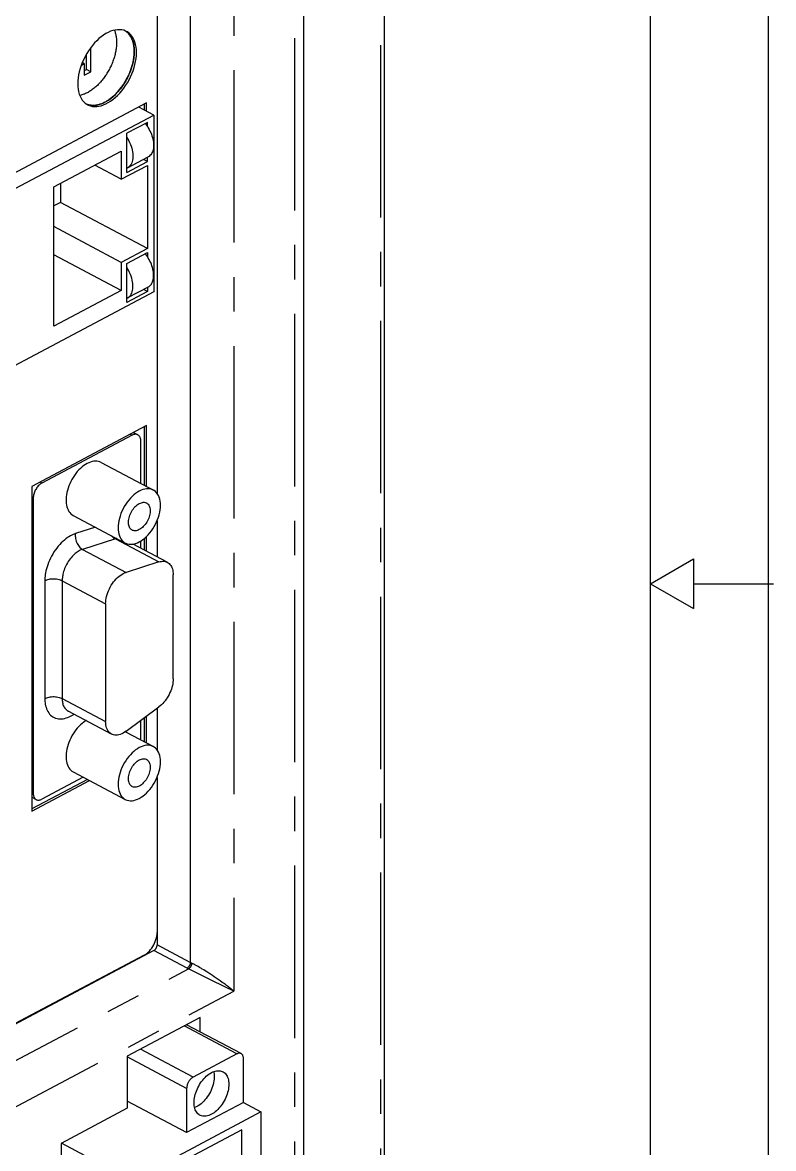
# Model space of a CAD drawing. Extents: x 0 to 34, y -0.3 to 21.7.
# Drawn here: x 30.965 to 34.02, y 8.441 to 13.021 of the extents above; entities that cross this region are included whole.
import ezdxf

# ---------------------------------------------------------------- set-up
doc = ezdxf.new("R2010")
doc.units = 0
doc.header["$LTSCALE"] = 1.87
doc.linetypes.add('CENTER', pattern=[0.6, 0.375, -0.075, 0.075, -0.075])
doc.linetypes.add('DOT', pattern=[0.2, 0.1, -0.1])
doc.layers.get('0').update_dxf_attribs({"linetype": 'CONTINUOUS'})
doc.layers.add('DEFAULT_1', color=7, linetype='CENTER')

msp = doc.modelspace()

# ---------------------------------------------------------------- linework, layer by layer
at = {"color": 6, "linetype": 'CONTINUOUS'}
for p, q in [((33.52, -0.2617), (33.52, 21.7383)), ((33.52, 10.7383), (33.695, 10.8394)), ((33.695, 10.8394), (33.695, 10.6373)), ((33.52, 10.7383), (33.695, 10.6373)), ((33.695, 10.7383), (34.02, 10.7383))]:
    msp.add_line(p, q, dxfattribs=at)
at = {"color": 7, "linetype": 'CONTINUOUS'}
for p, q in [((34, -0.26), (34, 21.74)), ((32.4373, 6.6373), (32.4373, 14.927)), ((32.1079, 14.1281), (32.1079, 5.8698)), ((31.6475, 13.6436), (31.6475, 9.198)), ((31.5123, 13.5784), (31.5123, 11.1061)), ((31.3844, 12.9867), (31.3768, 12.9896)), ((31.388, 12.985), (31.3844, 12.9867)), ((31.3869, 12.9848), (31.3893, 12.9829)), ((31.2424, 12.8209), (31.2424, 12.9192)), ((31.2247, 12.8303), (31.2247, 12.8924)), ((31.2041, 12.8484), (31.2158, 12.8546)), ((31.2158, 12.8546), (31.208, 12.8587)), ((31.2158, 12.8546), (31.2158, 12.8069)), ((31.2158, 12.8256), (31.2247, 12.8303)), ((31.2424, 12.8209), (31.2247, 12.8303)), ((31.2158, 12.8069), (31.2424, 12.8209)), ((31.4698, 12.6943), (30.4817, 12.1706)), ((31.2136, 12.6993), (31.2197, 12.6936)), ((31.2197, 12.6936), (31.2263, 12.6889)), ((31.2256, 12.6894), (31.2323, 12.6869)), ((31.2263, 12.6889), (31.23, 12.6868)), ((31.2323, 12.6869), (31.2405, 12.685)), ((31.461, 12.6653), (31.461, 12.6896)), ((31.4698, 12.6606), (31.4698, 12.6943)), ((30.5445, 12.1393), (31.4991, 12.6451)), ((31.4991, 12.6451), (31.4381, 12.6775)), ((31.4991, 12.6451), (31.4991, 11.9253)), ((31.4726, 12.6152), (31.3886, 12.5707)), ((31.4726, 12.5985), (31.4726, 12.6152)), ((31.3886, 12.4117), (31.3886, 12.5707)), ((31.0925, 12.3533), (31.3665, 12.4985)), ((31.3665, 12.4985), (31.3665, 12.3841)), ((31.3919, 12.4299), (31.4758, 12.4744)), ((31.4726, 12.4562), (31.457, 12.4644)), ((31.4726, 12.4562), (31.4726, 12.4729)), ((31.3665, 12.3841), (31.2585, 12.4413)), ((31.3665, 12.3841), (31.4726, 12.4403)), ((31.3886, 12.4117), (31.4726, 12.4562)), ((31.3919, 12.4299), (31.3886, 12.4284)), ((31.4726, 12.4403), (31.4726, 12.1021)), ((31.1191, 12.3674), (31.1191, 12.2895)), ((31.0925, 11.7862), (31.0925, 12.3533)), ((31.1191, 12.2895), (31.0925, 12.2754)), ((31.4726, 12.1021), (31.1191, 12.2895)), ((31.3665, 12.0459), (31.0925, 12.1911)), ((31.4726, 12.1021), (31.3665, 12.0459)), ((31.3665, 11.9314), (31.0925, 12.0766)), ((31.3665, 12.0459), (31.3665, 11.9314)), ((31.3886, 12.0417), (31.4726, 12.0862)), ((31.4726, 12.0862), (31.4726, 12.0695)), ((31.3886, 11.8827), (31.3886, 12.0417)), ((31.4991, 11.9253), (30.5445, 11.4195)), ((31.3665, 11.9314), (31.0925, 11.7862)), ((31.4726, 11.9272), (31.3886, 11.8827)), ((31.4758, 11.9454), (31.3919, 11.9009)), ((31.4726, 11.9272), (31.4569, 11.9355)), ((31.4726, 11.9439), (31.4726, 11.9272)), ((31.3886, 11.8994), (31.3919, 11.9009)), ((31.4698, 11.3819), (31.0031, 11.1346)), ((31.461, 11.1386), (31.461, 11.3772)), ((31.4698, 11.1339), (31.4698, 11.3819)), ((31.4107, 11.3426), (31.0439, 11.1482)), ((31.4165, 11.3537), (31.4341, 11.3443)), ((31.4461, 11.1465), (31.4461, 11.3189)), ((31.2848, 11.2319), (31.497, 11.1195)), ((31.0031, 11.1346), (31.0031, 9.8138)), ((31.0086, 11.087), (31.0086, 9.886)), ((31.1707, 11.0165), (31.3828, 10.9041)), ((31.5123, 10.9942), (31.5123, 10.8478)), ((31.4461, 10.8828), (31.4461, 10.9121)), ((31.461, 10.8749), (31.461, 10.9228)), ((31.4698, 10.8702), (31.4698, 10.9308)), ((31.5539, 10.8257), (31.4143, 10.8997)), ((31.5194, 10.8274), (31.3859, 10.7849)), ((31.5778, 10.3519), (31.5778, 10.7748)), ((31.3029, 10.6574), (31.3029, 10.178)), ((31.3268, 10.1271), (31.15, 10.2208)), ((31.3859, 10.1384), (31.5194, 10.2374)), ((31.5123, 10.2321), (31.5123, 10.063)), ((31.4461, 10.1179), (31.4461, 10.1831)), ((31.461, 10.0955), (31.461, 10.1941)), ((31.4698, 10.0908), (31.4698, 10.2007)), ((31.3833, 10.1366), (31.497, 10.0764)), ((31.2287, 9.9427), (31.0031, 9.8231)), ((31.2121, 9.9515), (31.0439, 9.8623)), ((31.1707, 9.9734), (31.3828, 9.861)), ((31.5123, 9.9511), (31.5123, 9.3193)), ((31.0031, 9.8138), (31.2376, 9.938)), ((31.0031, 9.8698), (31.0205, 9.8606)), ((31.5126, 9.3193), (31.5126, 9.2698)), ((31.4993, 9.2469), (30.4286, 8.6795)), ((31.4592, 9.2275), (30.4657, 8.7011)), ((31.6873, 8.9741), (31.3912, 8.8172)), ((31.8543, 8.8274), (31.6323, 8.945)), ((31.6873, 8.9159), (31.6873, 8.9741)), ((31.3912, 8.8172), (31.3912, 8.6052)), ((31.8368, 8.826), (31.6591, 8.7319)), ((31.8633, 8.6281), (31.8633, 8.8083)), ((31.6326, 8.686), (31.6326, 8.5058)), ((31.6326, 8.5058), (31.3912, 8.6337)), ((31.8633, 8.6281), (31.6326, 8.5058)), ((31.8633, 8.6281), (31.9349, 8.5901)), ((31.3912, 8.6052), (31.1216, 8.4623)), ((31.9349, 8.5901), (31.599, 8.4121)), ((31.9349, 8.5901), (31.9349, 7.9562)), ((31.8571, 8.5171), (31.6405, 8.4024)), ((31.8571, 8.3687), (31.8571, 8.5171)), ((31.1216, 8.4623), (31.1216, 8.2542)), ((31.3904, 8.3213), (31.1229, 8.463))]:
    msp.add_line(p, q, dxfattribs=at)
at = {"color": 2, "linetype": 'DOT'}
msp.add_line((34, -0.2617), (34, 21.7383), dxfattribs=at)
at = {"color": 7, "linetype": 'CONTINUOUS'}
for points in [[(31.3768, 12.9896), (31.3686, 12.9914), (31.3601, 12.9923), (31.3513, 12.9921), (31.3422, 12.9909), (31.3328, 12.9887), (31.3234, 12.9856), (31.3138, 12.9814), (31.3041, 12.9763), (31.2946, 12.9703), (31.2851, 12.9634), (31.2758, 12.9557), (31.2667, 12.9473), (31.2578, 12.9381), (31.2493, 12.9282), (31.2412, 12.9177), (31.2335, 12.9068), (31.2263, 12.8952), (31.2197, 12.8834), (31.2136, 12.8713), (31.2081, 12.8589), (31.2033, 12.8464), (31.1992, 12.8338), (31.1958, 12.8212), (31.1931, 12.8087), (31.1912, 12.7965), (31.1901, 12.7845), (31.1896, 12.7726)], [(31.3385, 12.9901), (31.3387, 12.9896), (31.34, 12.9864), (31.3412, 12.983), (31.3423, 12.9796), (31.3433, 12.976), (31.3441, 12.9724), (31.3449, 12.9687), (31.3456, 12.9649), (31.3462, 12.961), (31.3467, 12.9571), (31.347, 12.953), (31.3473, 12.949), (31.3475, 12.9448), (31.3475, 12.9406)], [(31.3955, 12.9771), (31.3894, 12.9828), (31.3835, 12.9871)], [(31.4248, 12.9315), (31.4222, 12.9411), (31.4187, 12.9501), (31.4146, 12.9584), (31.4098, 12.9658), (31.4043, 12.9724), (31.3983, 12.9781), (31.3916, 12.9829), (31.388, 12.985)], [(31.3893, 12.9829), (31.3915, 12.981), (31.3937, 12.9789), (31.3958, 12.9767), (31.3979, 12.9744), (31.3998, 12.972)], [(31.4195, 12.9038), (31.419, 12.9152), (31.4179, 12.926), (31.416, 12.9362), (31.4133, 12.9458), (31.4099, 12.9548), (31.4058, 12.963), (31.401, 12.9705), (31.3955, 12.9771)], [(31.3998, 12.972), (31.4017, 12.9695), (31.4035, 12.9669), (31.4052, 12.9641)], [(31.4052, 12.9641), (31.4068, 12.9613), (31.4083, 12.9583), (31.4097, 12.9553), (31.411, 12.9522), (31.4123, 12.9489), (31.4134, 12.9456), (31.4144, 12.9422), (31.4154, 12.9387)], [(31.3475, 12.9406), (31.3475, 12.9363), (31.3473, 12.932), (31.347, 12.9277), (31.3467, 12.9232), (31.3462, 12.9188), (31.3456, 12.9143), (31.3449, 12.9098), (31.3441, 12.9052), (31.3433, 12.9007), (31.3423, 12.8961), (31.3412, 12.8915), (31.34, 12.8868), (31.3387, 12.8822), (31.3373, 12.8776), (31.3358, 12.873), (31.3342, 12.8683), (31.3326, 12.8637), (31.3308, 12.8591), (31.3289, 12.8545), (31.327, 12.8499), (31.325, 12.8454), (31.3228, 12.8409), (31.3206, 12.8364), (31.3183, 12.832), (31.316, 12.8276), (31.3135, 12.8232), (31.311, 12.8189), (31.3084, 12.8147), (31.3058, 12.8104), (31.303, 12.8063), (31.3003, 12.8022), (31.2974, 12.7982), (31.2945, 12.7943), (31.2915, 12.7904), (31.2885, 12.7867), (31.2854, 12.783), (31.2822, 12.7793), (31.2791, 12.7758), (31.2758, 12.7724), (31.2726, 12.7691), (31.2693, 12.7658), (31.2659, 12.7627), (31.2625, 12.7596), (31.2591, 12.7567), (31.2557, 12.7539), (31.2522, 12.7512), (31.2488, 12.7486), (31.2453, 12.7461), (31.2418, 12.7437), (31.2382, 12.7415), (31.2347, 12.7393), (31.2312, 12.7374), (31.2276, 12.7355), (31.2241, 12.7337), (31.2206, 12.7321), (31.2171, 12.7306), (31.2136, 12.7293), (31.2101, 12.7281), (31.2066, 12.727), (31.2031, 12.726), (31.1997, 12.7252), (31.198, 12.7249)], [(31.4154, 12.9387), (31.4162, 12.9351), (31.417, 12.9314), (31.4176, 12.9277)], [(31.4176, 12.9277), (31.4182, 12.9239), (31.4186, 12.92), (31.419, 12.916), (31.4193, 12.912), (31.4194, 12.9079), (31.4195, 12.9038)], [(31.4283, 12.8991), (31.4279, 12.9105), (31.4267, 12.9213), (31.4248, 12.9315)], [(31.4182, 12.8824), (31.4176, 12.878), (31.417, 12.8735), (31.4162, 12.8691), (31.4154, 12.8646), (31.4144, 12.8601), (31.4134, 12.8556), (31.4123, 12.851), (31.411, 12.8465), (31.4097, 12.8419), (31.4083, 12.8374), (31.4068, 12.8328), (31.4052, 12.8283), (31.4035, 12.8238), (31.4017, 12.8192), (31.3998, 12.8147), (31.3979, 12.8103), (31.3958, 12.8058), (31.3937, 12.8014), (31.3915, 12.797), (31.3893, 12.7927), (31.3869, 12.7883), (31.3845, 12.7841), (31.382, 12.7799), (31.3795, 12.7757), (31.3768, 12.7716), (31.3741, 12.7675), (31.3714, 12.7635), (31.3686, 12.7596), (31.3657, 12.7557), (31.3628, 12.7519), (31.3598, 12.7482), (31.3568, 12.7446), (31.3537, 12.741), (31.3506, 12.7376), (31.3474, 12.7342), (31.3442, 12.7309), (31.3409, 12.7277), (31.3377, 12.7246), (31.3344, 12.7216), (31.331, 12.7187), (31.3276, 12.7159), (31.3243, 12.7132), (31.3208, 12.7106), (31.3174, 12.7081), (31.314, 12.7058), (31.3105, 12.7035), (31.3071, 12.7014), (31.3036, 12.6993), (31.3001, 12.6974), (31.2967, 12.6957), (31.2932, 12.694), (31.2897, 12.6925), (31.2863, 12.6911), (31.2828, 12.6898), (31.2794, 12.6886), (31.276, 12.6876), (31.2726, 12.6867), (31.2692, 12.686), (31.2659, 12.6853), (31.2626, 12.6848), (31.2593, 12.6844), (31.2561, 12.6842), (31.2529, 12.6841), (31.2497, 12.6841), (31.2466, 12.6843), (31.2435, 12.6846), (31.2405, 12.685), (31.2375, 12.6856), (31.2346, 12.6862), (31.2317, 12.6871), (31.2289, 12.688)], [(31.2405, 12.685), (31.249, 12.6842), (31.2578, 12.6843), (31.2669, 12.6855), (31.2763, 12.6877), (31.2857, 12.6909), (31.2953, 12.695), (31.305, 12.7001), (31.3145, 12.7061), (31.324, 12.713), (31.3333, 12.7207), (31.3424, 12.7292), (31.3513, 12.7384), (31.3598, 12.7483), (31.3679, 12.7587), (31.3756, 12.7697), (31.3828, 12.7812), (31.3894, 12.793), (31.3955, 12.8051), (31.401, 12.8175), (31.4058, 12.83), (31.4099, 12.8426), (31.4133, 12.8552), (31.416, 12.8677), (31.4179, 12.8799), (31.419, 12.8919), (31.4195, 12.9038)], [(31.4195, 12.9038), (31.4194, 12.8996), (31.4193, 12.8954), (31.419, 12.8911), (31.4186, 12.8867), (31.4182, 12.8824)], [(31.4222, 12.8506), (31.4248, 12.863), (31.4267, 12.8752), (31.4279, 12.8872), (31.4283, 12.8991)], [(31.23, 12.6868), (31.2335, 12.685), (31.2412, 12.6822), (31.2493, 12.6803), (31.2578, 12.6795), (31.2667, 12.6796), (31.2758, 12.6808), (31.2851, 12.683), (31.2946, 12.6862), (31.3041, 12.6903), (31.3138, 12.6954), (31.3234, 12.7014), (31.3328, 12.7083), (31.3422, 12.716), (31.3513, 12.7245), (31.3601, 12.7337), (31.3686, 12.7436), (31.3768, 12.754), (31.3844, 12.765), (31.3916, 12.7765), (31.3983, 12.7883), (31.4043, 12.8004), (31.4098, 12.8129), (31.4146, 12.8254), (31.4187, 12.8379), (31.4222, 12.8506)], [(31.1896, 12.7726), (31.1901, 12.7612), (31.1912, 12.7504), (31.1931, 12.7402), (31.1958, 12.7306), (31.1992, 12.7216), (31.2033, 12.7134), (31.2081, 12.706), (31.2136, 12.6993)], [(31.4635, 12.6104), (31.4645, 12.6092), (31.4686, 12.604), (31.4726, 12.5985)], [(31.4726, 12.5985), (31.4765, 12.5925), (31.4801, 12.5864), (31.4834, 12.5801), (31.4864, 12.5737), (31.4891, 12.5672), (31.4915, 12.5606), (31.4935, 12.554), (31.4952, 12.5474), (31.4965, 12.5409), (31.4975, 12.5345), (31.498, 12.5282), (31.4982, 12.5221), (31.498, 12.5162), (31.4975, 12.5105), (31.4965, 12.505), (31.4952, 12.4999), (31.4935, 12.4951), (31.4915, 12.4907), (31.4891, 12.4867), (31.4864, 12.483), (31.4834, 12.4798), (31.4801, 12.477), (31.4765, 12.4747), (31.4759, 12.4744)], [(31.3886, 12.554), (31.3931, 12.5471), (31.3971, 12.5401), (31.4007, 12.5329), (31.404, 12.5255), (31.4069, 12.518), (31.4093, 12.5105), (31.4112, 12.503), (31.4127, 12.4955), (31.4137, 12.4882), (31.4142, 12.4811), (31.4142, 12.4742), (31.4137, 12.4676), (31.4127, 12.4613), (31.4112, 12.4554), (31.4093, 12.45), (31.4069, 12.445), (31.404, 12.4405), (31.4007, 12.4366), (31.3971, 12.4333), (31.3931, 12.4306), (31.3919, 12.4299)], [(31.4726, 12.0695), (31.4686, 12.075), (31.4645, 12.0803), (31.4635, 12.0814)], [(31.4759, 11.9454), (31.4765, 11.9458), (31.4801, 11.9481), (31.4834, 11.9508), (31.4864, 11.954), (31.4891, 11.9577), (31.4915, 11.9617), (31.4935, 11.9662), (31.4952, 11.971), (31.4965, 11.9761), (31.4975, 11.9815), (31.498, 11.9872), (31.4982, 11.9931), (31.498, 11.9992), (31.4975, 12.0055), (31.4965, 12.012), (31.4952, 12.0185), (31.4935, 12.0251), (31.4915, 12.0316), (31.4891, 12.0382), (31.4864, 12.0448), (31.4834, 12.0512), (31.4801, 12.0574), (31.4765, 12.0635), (31.4726, 12.0695)], [(31.404, 11.9116), (31.4069, 11.9161), (31.4093, 11.921), (31.4112, 11.9265), (31.4127, 11.9324), (31.4137, 11.9386), (31.4142, 11.9452), (31.4142, 11.9521), (31.4137, 11.9592), (31.4127, 11.9665), (31.4112, 11.974), (31.4093, 11.9815), (31.4069, 11.989), (31.404, 11.9965), (31.4007, 12.0039), (31.3971, 12.0111), (31.3931, 12.0181), (31.3886, 12.025)], [(31.3919, 11.9009), (31.3931, 11.9016), (31.3971, 11.9043), (31.4007, 11.9076), (31.404, 11.9116)], [(31.4227, 11.3464), (31.4198, 11.3459), (31.4168, 11.3452), (31.4138, 11.344), (31.4107, 11.3426)], [(31.4342, 11.3443), (31.4335, 11.3447), (31.431, 11.3456), (31.4284, 11.3463), (31.4257, 11.3465), (31.4227, 11.3464)], [(31.4461, 11.3189), (31.446, 11.3225), (31.4456, 11.3259), (31.4449, 11.3291), (31.444, 11.3322), (31.4428, 11.335), (31.4413, 11.3376), (31.4397, 11.3398), (31.4378, 11.3418), (31.4357, 11.3434), (31.4342, 11.3443)], [(31.2278, 11.2276), (31.2208, 11.2235), (31.2139, 11.2189), (31.2071, 11.2137), (31.2005, 11.2078), (31.194, 11.2014), (31.1877, 11.1945), (31.1817, 11.1872), (31.176, 11.1794), (31.1706, 11.1713), (31.1656, 11.1629), (31.161, 11.1542), (31.1568, 11.1454), (31.1531, 11.1364), (31.1499, 11.1273), (31.1472, 11.1182), (31.145, 11.1091), (31.1433, 11.1001), (31.1422, 11.0914), (31.1417, 11.0828), (31.1417, 11.0744), (31.1422, 11.0664), (31.1433, 11.0588), (31.145, 11.0516), (31.1472, 11.0449), (31.1499, 11.0387), (31.1531, 11.033), (31.1568, 11.0279), (31.161, 11.0235), (31.1656, 11.0197), (31.1707, 11.0165)], [(31.2848, 11.2319), (31.2795, 11.2343), (31.2738, 11.236), (31.2678, 11.237), (31.2616, 11.2372), (31.255, 11.2367), (31.2484, 11.2355), (31.2417, 11.2336), (31.2348, 11.231), (31.2278, 11.2276)], [(31.0439, 11.1482), (31.0409, 11.1464), (31.0379, 11.1444), (31.0349, 11.142), (31.0319, 11.1393), (31.029, 11.1363), (31.0262, 11.1331), (31.0236, 11.1298), (31.0212, 11.1262), (31.0189, 11.1225), (31.0168, 11.1187), (31.015, 11.1148), (31.0133, 11.1108), (31.0119, 11.1067), (31.0107, 11.1026), (31.0097, 11.0985), (31.0091, 11.0946), (31.0087, 11.0908), (31.0086, 11.087)], [(31.4399, 11.1152), (31.4323, 11.1107), (31.4249, 11.1056), (31.4176, 11.0998), (31.4104, 11.0933), (31.4035, 11.0862), (31.3968, 11.0785), (31.3905, 11.0703), (31.3845, 11.0616), (31.379, 11.0526), (31.3739, 11.0433), (31.3693, 11.0337), (31.3653, 11.0239), (31.3618, 11.0141), (31.3589, 11.0042), (31.3567, 10.9945), (31.355, 10.9848), (31.3541, 10.9753), (31.3537, 10.9662), (31.3541, 10.9573), (31.355, 10.9489), (31.3567, 10.941), (31.3589, 10.9336), (31.3618, 10.9267), (31.3653, 10.9206), (31.3693, 10.9152), (31.3739, 10.9104), (31.379, 10.9064), (31.3828, 10.9041)], [(31.497, 11.1195), (31.4953, 11.1203), (31.4893, 11.1227), (31.483, 11.1242), (31.4763, 11.1248), (31.4694, 11.1246), (31.4622, 11.1235), (31.4549, 11.1216), (31.4475, 11.1188), (31.4399, 11.1152)], [(31.4399, 10.9085), (31.4475, 10.9129), (31.4549, 10.918), (31.4622, 10.9238), (31.4694, 10.9303), (31.4763, 10.9375), (31.483, 10.9451), (31.4893, 10.9533), (31.4953, 10.962), (31.5008, 10.971), (31.5059, 10.9803), (31.5105, 10.99), (31.5145, 10.9997), (31.518, 11.0095), (31.5209, 11.0194), (31.5231, 11.0292), (31.5248, 11.0388), (31.5257, 11.0483), (31.5261, 11.0575), (31.5257, 11.0663), (31.5248, 11.0748), (31.5231, 11.0827), (31.5209, 11.0901), (31.518, 11.0969), (31.5145, 11.103), (31.5105, 11.1085), (31.5059, 11.1132), (31.5008, 11.1172), (31.497, 11.1195)], [(31.4106, 10.9566), (31.4094, 10.9573), (31.4065, 10.9594), (31.4039, 10.962), (31.4016, 10.9651), (31.3997, 10.9685), (31.3981, 10.9723), (31.397, 10.9766), (31.3962, 10.9811), (31.3958, 10.9859), (31.3958, 10.991), (31.3962, 10.9962), (31.397, 11.0015), (31.3981, 11.007), (31.3997, 11.0125), (31.4016, 11.018), (31.4039, 11.0235), (31.4065, 11.0288), (31.4094, 11.034), (31.4126, 11.039), (31.416, 11.0437), (31.4196, 11.0482), (31.4235, 11.0523), (31.4274, 11.0561), (31.4315, 11.0594), (31.4356, 11.0623), (31.4399, 11.0648)], [(31.4399, 11.0648), (31.4442, 11.0668), (31.4483, 11.0683), (31.4524, 11.0693), (31.4563, 11.0697), (31.4602, 11.0697), (31.4638, 11.0691), (31.4672, 11.068), (31.4692, 11.067)], [(31.4692, 11.067), (31.4704, 11.0663), (31.4733, 11.0642), (31.4759, 11.0616), (31.4782, 11.0586), (31.4801, 11.0551), (31.4817, 11.0513), (31.4828, 11.0471), (31.4836, 11.0425), (31.484, 11.0377), (31.484, 11.0327), (31.4836, 11.0275), (31.4828, 11.0221), (31.4817, 11.0166), (31.4801, 11.0111), (31.4782, 11.0056), (31.4759, 11.0001), (31.4733, 10.9948), (31.4704, 10.9896), (31.4672, 10.9846), (31.4638, 10.9799), (31.4602, 10.9755), (31.4563, 10.9713), (31.4524, 10.9676), (31.4483, 10.9642), (31.4442, 10.9613), (31.4399, 10.9588)], [(31.4399, 10.9588), (31.4356, 10.9568), (31.4315, 10.9553), (31.4274, 10.9544), (31.4235, 10.9539), (31.4196, 10.954), (31.416, 10.9546), (31.4126, 10.9557), (31.4106, 10.9566)], [(31.3828, 10.9041), (31.3845, 10.9033), (31.3905, 10.901), (31.3968, 10.8995), (31.4035, 10.8989), (31.4104, 10.8991), (31.4176, 10.9002), (31.4249, 10.9021), (31.4323, 10.9049), (31.4399, 10.9085)], [(31.5194, 10.8274), (31.5248, 10.8288), (31.53, 10.8297), (31.5351, 10.8301), (31.54, 10.8298), (31.5448, 10.8291), (31.5493, 10.8277), (31.5539, 10.8257)], [(31.5539, 10.8257), (31.5576, 10.8235), (31.5612, 10.8206), (31.5646, 10.8171), (31.5676, 10.8132), (31.5703, 10.8089), (31.5725, 10.8041), (31.5744, 10.7989), (31.5759, 10.7934), (31.5769, 10.7875), (31.5776, 10.7813), (31.5778, 10.7748)], [(31.3029, 10.6574), (31.3032, 10.6646), (31.3039, 10.672), (31.3051, 10.6795), (31.3068, 10.6871), (31.3089, 10.6948), (31.3115, 10.7025), (31.3145, 10.7101), (31.318, 10.7177), (31.3218, 10.7251), (31.3259, 10.7322), (31.3304, 10.7391), (31.3352, 10.7457), (31.3403, 10.752), (31.3456, 10.7579), (31.3511, 10.7633), (31.3567, 10.7682), (31.3625, 10.7727), (31.3683, 10.7766), (31.3741, 10.7799), (31.38, 10.7827), (31.3859, 10.7849)], [(31.5778, 10.3519), (31.5776, 10.3451), (31.5769, 10.3382), (31.5759, 10.3313), (31.5744, 10.3242), (31.5725, 10.317), (31.5703, 10.3098), (31.5676, 10.3027), (31.5646, 10.2956), (31.5612, 10.2886), (31.5576, 10.2818), (31.5536, 10.2751), (31.5493, 10.2687), (31.5448, 10.2626), (31.54, 10.2568), (31.5351, 10.2514), (31.53, 10.2463), (31.5248, 10.2417), (31.5194, 10.2374)], [(31.2233, 10.1819), (31.2208, 10.1804), (31.2139, 10.1758), (31.2071, 10.1706), (31.2005, 10.1647), (31.194, 10.1583), (31.1877, 10.1514), (31.1817, 10.1441), (31.176, 10.1363), (31.1706, 10.1282), (31.1656, 10.1198), (31.161, 10.1111), (31.1568, 10.1023), (31.1531, 10.0933), (31.1499, 10.0842), (31.1472, 10.0751), (31.145, 10.066), (31.1433, 10.057), (31.1422, 10.0483), (31.1417, 10.0397), (31.1417, 10.0313), (31.1422, 10.0233), (31.1433, 10.0157), (31.145, 10.0085), (31.1472, 10.0018), (31.1499, 9.9956), (31.1531, 9.9899), (31.1568, 9.9848)], [(31.3268, 10.1271), (31.3259, 10.1275), (31.3218, 10.1303), (31.318, 10.1336), (31.3145, 10.1376), (31.3115, 10.142), (31.3089, 10.1469), (31.3068, 10.1524), (31.3051, 10.1582), (31.3039, 10.1644), (31.3032, 10.171), (31.3029, 10.178)], [(31.3859, 10.1384), (31.38, 10.1344), (31.3741, 10.1309), (31.3683, 10.1281), (31.3625, 10.1258), (31.3567, 10.1242), (31.3511, 10.1231), (31.3456, 10.1227), (31.3403, 10.123), (31.3352, 10.1239), (31.3304, 10.1254), (31.3268, 10.1271)], [(31.497, 10.0764), (31.4953, 10.0772), (31.4893, 10.0796), (31.483, 10.0811), (31.4763, 10.0817), (31.4694, 10.0815), (31.4622, 10.0804), (31.4549, 10.0785), (31.4475, 10.0757), (31.4399, 10.0721)], [(31.4399, 9.8654), (31.4475, 9.8698), (31.4549, 9.8749), (31.4622, 9.8807), (31.4694, 9.8872), (31.4763, 9.8944), (31.483, 9.902), (31.4893, 9.9102), (31.4953, 9.9189), (31.5008, 9.9279), (31.5059, 9.9372), (31.5105, 9.9469), (31.5145, 9.9566), (31.518, 9.9664), (31.5209, 9.9763), (31.5231, 9.9861), (31.5248, 9.9957), (31.5257, 10.0052), (31.5261, 10.0144), (31.5257, 10.0232), (31.5248, 10.0317), (31.5231, 10.0396), (31.5209, 10.047), (31.518, 10.0538), (31.5145, 10.0599), (31.5105, 10.0654), (31.5059, 10.0701), (31.5008, 10.0741), (31.497, 10.0764)], [(31.4444, 10.1043), (31.4449, 10.1064), (31.4456, 10.1103), (31.446, 10.1141), (31.4461, 10.1179)], [(31.4399, 10.0721), (31.4323, 10.0676), (31.4249, 10.0625), (31.4176, 10.0567), (31.4104, 10.0502), (31.4035, 10.0431), (31.3968, 10.0354), (31.3905, 10.0272), (31.3845, 10.0185), (31.379, 10.0095), (31.3739, 10.0002), (31.3693, 9.9906), (31.3653, 9.9809), (31.3618, 9.971), (31.3589, 9.9611), (31.3567, 9.9514), (31.355, 9.9417), (31.3541, 9.9322), (31.3537, 9.9231), (31.3541, 9.9142), (31.355, 9.9058), (31.3567, 9.8979), (31.3589, 9.8905), (31.3618, 9.8836), (31.3653, 9.8775), (31.3693, 9.8721), (31.3739, 9.8673), (31.379, 9.8633), (31.3828, 9.861)], [(31.1568, 9.9848), (31.161, 9.9804), (31.1656, 9.9766), (31.1707, 9.9734)], [(31.4106, 9.9135), (31.4094, 9.9142), (31.4065, 9.9163), (31.4039, 9.9189), (31.4016, 9.922), (31.3997, 9.9254), (31.3981, 9.9292), (31.397, 9.9335), (31.3962, 9.938), (31.3958, 9.9428), (31.3958, 9.9479), (31.3962, 9.9531), (31.397, 9.9584), (31.3981, 9.9639), (31.3997, 9.9694), (31.4016, 9.9749), (31.4039, 9.9804), (31.4065, 9.9857), (31.4094, 9.9909), (31.4126, 9.9959), (31.416, 10.0006), (31.4196, 10.0051), (31.4235, 10.0092), (31.4274, 10.013), (31.4315, 10.0163), (31.4356, 10.0192), (31.4399, 10.0217)], [(31.4399, 10.0217), (31.4442, 10.0237), (31.4483, 10.0252), (31.4524, 10.0262), (31.4563, 10.0266), (31.4602, 10.0266), (31.4638, 10.026), (31.4672, 10.0249), (31.4692, 10.0239)], [(31.4692, 10.0239), (31.4704, 10.0232), (31.4733, 10.0211), (31.4759, 10.0185), (31.4782, 10.0155), (31.4801, 10.012), (31.4817, 10.0082), (31.4828, 10.004), (31.4836, 9.9994), (31.484, 9.9946), (31.484, 9.9896), (31.4836, 9.9844), (31.4828, 9.979), (31.4817, 9.9735), (31.4801, 9.968), (31.4782, 9.9625), (31.4759, 9.957), (31.4733, 9.9517), (31.4704, 9.9465), (31.4672, 9.9415), (31.4638, 9.9368), (31.4602, 9.9324), (31.4563, 9.9282), (31.4524, 9.9245), (31.4483, 9.9212), (31.4442, 9.9182), (31.4399, 9.9157)], [(31.4399, 9.9157), (31.4356, 9.9137), (31.4315, 9.9122), (31.4274, 9.9113), (31.4235, 9.9108), (31.4196, 9.9109), (31.416, 9.9115), (31.4126, 9.9126), (31.4106, 9.9135)], [(31.0086, 9.886), (31.0087, 9.8824), (31.0091, 9.879), (31.0097, 9.8758), (31.0107, 9.8727), (31.0119, 9.8699), (31.0133, 9.8673), (31.015, 9.8651), (31.0168, 9.8631), (31.0189, 9.8615), (31.0205, 9.8606)], [(31.0205, 9.8606), (31.0212, 9.8602), (31.0236, 9.8593), (31.0262, 9.8586), (31.029, 9.8584), (31.0319, 9.8585), (31.0349, 9.859), (31.0379, 9.8597), (31.0409, 9.8609), (31.0439, 9.8623)], [(31.3828, 9.861), (31.3845, 9.8602), (31.3905, 9.8579), (31.3968, 9.8564), (31.4035, 9.8558), (31.4104, 9.856), (31.4176, 9.8571), (31.4249, 9.859), (31.4323, 9.8618), (31.4399, 9.8654)], [(31.4592, 9.2275), (31.4648, 9.2309), (31.4703, 9.2348), (31.4756, 9.2393), (31.4808, 9.2445), (31.4858, 9.2502), (31.4905, 9.2563), (31.4947, 9.2627), (31.4986, 9.2694), (31.5021, 9.2764), (31.5051, 9.2836), (31.5077, 9.291), (31.5097, 9.2983), (31.5111, 9.3054), (31.512, 9.3124), (31.5123, 9.3193)], [(31.4993, 9.2469), (31.5, 9.2472), (31.5006, 9.2476), (31.5012, 9.2481), (31.5018, 9.2485), (31.5025, 9.249), (31.5031, 9.2495), (31.5037, 9.2501), (31.5043, 9.2506), (31.5048, 9.2512), (31.5054, 9.2519), (31.506, 9.2525), (31.5065, 9.2532), (31.507, 9.2539), (31.5075, 9.2546), (31.508, 9.2554), (31.5085, 9.2561), (31.5089, 9.2569), (31.5094, 9.2577), (31.5098, 9.2585), (31.5101, 9.2593), (31.5105, 9.2601), (31.5108, 9.2609), (31.5111, 9.2618), (31.5114, 9.2626), (31.5116, 9.2634), (31.5119, 9.2642), (31.5121, 9.2651), (31.5122, 9.2659), (31.5124, 9.2667), (31.5125, 9.2675), (31.5125, 9.2683), (31.5126, 9.2691), (31.5126, 9.2698)], [(31.8543, 8.8274), (31.8538, 8.8276), (31.852, 8.8283), (31.8501, 8.8288), (31.848, 8.829), (31.8458, 8.8289), (31.8436, 8.8286), (31.8414, 8.828), (31.8391, 8.8271), (31.8368, 8.826)], [(31.8633, 8.8083), (31.8632, 8.811), (31.8629, 8.8136), (31.8624, 8.816), (31.8617, 8.8183), (31.8608, 8.8204), (31.8597, 8.8223), (31.8585, 8.824), (31.8571, 8.8254), (31.8555, 8.8266), (31.8543, 8.8274)], [(31.6865, 8.5769), (31.6853, 8.5776), (31.6815, 8.5801), (31.6781, 8.583), (31.6749, 8.5865), (31.6721, 8.5904), (31.6696, 8.5947), (31.6675, 8.5993), (31.6658, 8.6044), (31.6644, 8.6098), (31.6634, 8.6155), (31.6628, 8.6215), (31.6626, 8.6277), (31.6628, 8.6342), (31.6634, 8.6408), (31.6644, 8.6476), (31.6658, 8.6544), (31.6675, 8.6613), (31.6696, 8.6683), (31.6721, 8.6752), (31.6749, 8.682), (31.6781, 8.6888), (31.6815, 8.6954), (31.6853, 8.7019), (31.6893, 8.7082), (31.6935, 8.7142), (31.698, 8.7199), (31.7027, 8.7254), (31.7075, 8.7305), (31.7125, 8.7352), (31.7176, 8.7396), (31.7228, 8.7435), (31.728, 8.7469), (31.7333, 8.75)], [(31.7425, 8.7541), (31.7434, 8.7503), (31.7443, 8.744), (31.7448, 8.7375), (31.7448, 8.7306), (31.7443, 8.7236), (31.7434, 8.7164), (31.742, 8.709), (31.7402, 8.7016), (31.738, 8.6941), (31.7354, 8.6866), (31.7323, 8.6793), (31.7289, 8.672), (31.7251, 8.6649), (31.721, 8.658), (31.7166, 8.6513), (31.7119, 8.6449), (31.707, 8.6389), (31.7019, 8.6333), (31.6965, 8.628), (31.6911, 8.6232), (31.6855, 8.6189), (31.6799, 8.6151), (31.6741, 8.6118)], [(31.7333, 8.75), (31.7387, 8.7526), (31.7439, 8.7547), (31.7491, 8.7562), (31.7542, 8.7573), (31.7592, 8.7578), (31.764, 8.7579), (31.7687, 8.7574), (31.7732, 8.7564), (31.7774, 8.7549), (31.7802, 8.7536)], [(31.7802, 8.7536), (31.7814, 8.7529), (31.7852, 8.7504), (31.7886, 8.7474), (31.7918, 8.744), (31.7946, 8.7401), (31.7971, 8.7358), (31.7992, 8.7311), (31.8009, 8.726), (31.8023, 8.7206), (31.8033, 8.7149), (31.8039, 8.7089), (31.8041, 8.7027), (31.8039, 8.6963), (31.8033, 8.6896), (31.8023, 8.6829), (31.8009, 8.676), (31.7992, 8.6691), (31.7971, 8.6622), (31.7946, 8.6553), (31.7918, 8.6484), (31.7886, 8.6416), (31.7852, 8.635), (31.7814, 8.6285), (31.7774, 8.6223), (31.7732, 8.6163), (31.7687, 8.6105), (31.764, 8.6051), (31.7592, 8.6), (31.7542, 8.5952), (31.7491, 8.5909), (31.7439, 8.587), (31.7387, 8.5835), (31.7333, 8.5804)], [(31.6591, 8.7319), (31.6568, 8.7305), (31.6545, 8.729), (31.6523, 8.7272), (31.6501, 8.7252), (31.6479, 8.7229), (31.6458, 8.7205), (31.6439, 8.718), (31.642, 8.7154), (31.6404, 8.7126), (31.6388, 8.7098), (31.6374, 8.7068), (31.6362, 8.7039), (31.6351, 8.7008), (31.6342, 8.6977), (31.6335, 8.6947), (31.633, 8.6917), (31.6327, 8.6889), (31.6326, 8.686)], [(31.6741, 8.6118), (31.6684, 8.609), (31.6649, 8.6077)], [(31.7333, 8.5804), (31.728, 8.5778), (31.7228, 8.5758), (31.7176, 8.5742), (31.7125, 8.5731), (31.7075, 8.5726), (31.7027, 8.5726), (31.698, 8.573), (31.6935, 8.574), (31.6893, 8.5756), (31.6865, 8.5769)]]:
    msp.add_lwpolyline(points, dxfattribs=at)
at = {"layer": 'DEFAULT_1', "color": 7, "linetype": 'CENTER'}
for p, q in [((32.4226, 6.6186), (32.4226, 14.9082)), ((32.0709, 14.08), (32.0709, 5.8225)), ((31.8243, 13.9493), (31.8243, 9.0813)), ((31.4032, 11.3466), (31.4107, 11.3426)), ((31.0439, 11.1482), (31.0364, 11.1522)), ((31.0086, 11.087), (31.0031, 11.0899)), ((31.2617, 10.9683), (31.1799, 10.9423)), ((31.3426, 10.921), (31.2091, 10.8785)), ((31.3426, 10.921), (31.5194, 10.8274)), ((31.2091, 10.8785), (31.3859, 10.7849)), ((31.0554, 10.751), (31.0554, 10.2717)), ((31.1261, 10.751), (31.3029, 10.6574)), ((31.1261, 10.751), (31.1261, 10.2717)), ((31.1261, 10.2717), (31.3029, 10.178)), ((31.0031, 9.8889), (31.0086, 9.886)), ((31.6475, 9.198), (31.5126, 9.2698)), ((31.6341, 9.1751), (31.4993, 9.2469)), ((30.5695, 8.6045), (31.6403, 9.1719)), ((31.6514, 9.1666), (31.6403, 9.1719)), ((31.6666, 9.1591), (31.6514, 9.1666)), ((31.6788, 9.1813), (31.6736, 9.1843)), ((31.702, 9.1676), (31.6958, 9.1713)), ((31.7085, 9.1636), (31.702, 9.1676)), ((31.7152, 9.1593), (31.7085, 9.1636)), ((31.7407, 9.1224), (31.6666, 9.1591)), ((31.7223, 9.1548), (31.7152, 9.1593)), ((31.7296, 9.15), (31.7223, 9.1548)), ((31.7371, 9.145), (31.7296, 9.15)), ((31.7449, 9.1398), (31.7371, 9.145)), ((31.7539, 9.1159), (31.7407, 9.1224)), ((31.7529, 9.1343), (31.7449, 9.1398)), ((31.7611, 9.1287), (31.7529, 9.1343)), ((31.7629, 9.1114), (31.7539, 9.1159)), ((31.7694, 9.1229), (31.7611, 9.1287)), ((30.652, 8.4601), (31.8243, 9.0813)), ((31.7993, 9.0935), (31.7629, 9.1114)), ((31.8163, 9.0851), (31.7993, 9.0935)), ((31.8243, 9.0813), (31.8163, 9.0851)), ((31.8368, 8.826), (31.6223, 8.9397)), ((31.6591, 8.7319), (31.4446, 8.8455)), ((31.6326, 8.686), (31.3912, 8.814))]:
    msp.add_line(p, q, dxfattribs=at)
for points in [[(31.1799, 10.9423), (31.1752, 10.9407), (31.1702, 10.9387), (31.1649, 10.9362), (31.1594, 10.9333), (31.1535, 10.9299), (31.1475, 10.926), (31.1414, 10.9215), (31.135, 10.9164), (31.1287, 10.9109), (31.1224, 10.9048), (31.1161, 10.8982), (31.11, 10.8912), (31.1041, 10.8838), (31.0983, 10.8759), (31.0928, 10.8678), (31.0876, 10.8594), (31.0828, 10.8508), (31.0783, 10.8421), (31.0742, 10.8333), (31.0705, 10.8245), (31.0673, 10.8158), (31.0645, 10.8073), (31.0621, 10.799), (31.0601, 10.7909), (31.0585, 10.7833), (31.0573, 10.7759), (31.0564, 10.769), (31.0558, 10.7626), (31.0554, 10.7566), (31.0554, 10.751)], [(31.1799, 10.9423), (31.1794, 10.9375), (31.1794, 10.9325), (31.1797, 10.9275), (31.1805, 10.9224), (31.1816, 10.9173), (31.183, 10.9123), (31.1849, 10.9074), (31.187, 10.9026), (31.1895, 10.8981), (31.1923, 10.8939), (31.1953, 10.8901), (31.1985, 10.8865), (31.2019, 10.8834), (31.2054, 10.8807), (31.2091, 10.8785)], [(31.3284, 10.933), (31.3287, 10.9326), (31.332, 10.929), (31.3354, 10.9259), (31.3389, 10.9232), (31.3426, 10.921)], [(31.3482, 10.9225), (31.3471, 10.9223), (31.3426, 10.921)], [(31.2091, 10.8785), (31.206, 10.8775), (31.2027, 10.8761), (31.1991, 10.8745), (31.1954, 10.8726), (31.1915, 10.8703), (31.1875, 10.8676), (31.1834, 10.8647), (31.1792, 10.8613), (31.175, 10.8576), (31.1708, 10.8536), (31.1666, 10.8492), (31.1625, 10.8445), (31.1586, 10.8395), (31.1547, 10.8343), (31.151, 10.8289), (31.1476, 10.8233), (31.1444, 10.8175), (31.1414, 10.8117), (31.1387, 10.8059), (31.1362, 10.8), (31.134, 10.7942), (31.1322, 10.7886), (31.1306, 10.783), (31.1293, 10.7777), (31.1282, 10.7725), (31.1274, 10.7676), (31.1268, 10.763), (31.1264, 10.7587), (31.1262, 10.7547), (31.1261, 10.751)], [(31.0554, 10.751), (31.0593, 10.7529), (31.0635, 10.7545), (31.0681, 10.7559), (31.0728, 10.757), (31.0778, 10.7579), (31.0829, 10.7585), (31.0881, 10.7588), (31.0934, 10.7588), (31.0986, 10.7585), (31.1037, 10.7579), (31.1087, 10.757), (31.1135, 10.7559), (31.118, 10.7545), (31.1222, 10.7529), (31.1261, 10.751)], [(31.0554, 10.2717), (31.0593, 10.2735), (31.0635, 10.2751), (31.0681, 10.2765), (31.0728, 10.2777), (31.0778, 10.2785), (31.0829, 10.2791), (31.0881, 10.2794), (31.0934, 10.2794), (31.0986, 10.2791), (31.1037, 10.2785), (31.1087, 10.2777), (31.1135, 10.2765), (31.118, 10.2751), (31.1222, 10.2735), (31.1261, 10.2717)], [(31.0554, 10.2717), (31.0555, 10.2659), (31.0558, 10.2601), (31.0565, 10.2542), (31.0574, 10.2481), (31.0587, 10.242), (31.0604, 10.2359), (31.0624, 10.2299), (31.0649, 10.2241), (31.0678, 10.2185), (31.0712, 10.2134), (31.0749, 10.2085), (31.0791, 10.2041), (31.0836, 10.2002), (31.0886, 10.1968), (31.0938, 10.194), (31.0993, 10.1919), (31.1052, 10.1902), (31.1111, 10.1892), (31.1173, 10.1888), (31.1235, 10.189), (31.1298, 10.1897), (31.1361, 10.1909), (31.1423, 10.1926), (31.1484, 10.1947), (31.1543, 10.1971), (31.16, 10.1999), (31.1654, 10.2028), (31.1705, 10.2058), (31.1739, 10.2081)], [(31.1261, 10.2717), (31.1262, 10.2679), (31.1264, 10.264), (31.1268, 10.26), (31.1275, 10.256), (31.1283, 10.2519), (31.1294, 10.2478), (31.1308, 10.2438), (31.1324, 10.2399), (31.1344, 10.2362), (31.1366, 10.2328), (31.1391, 10.2295), (31.1419, 10.2266), (31.1449, 10.224), (31.1482, 10.2218), (31.15, 10.2208)], [(31.6475, 9.198), (31.6475, 9.1973), (31.6474, 9.1965), (31.6473, 9.1957), (31.6472, 9.1949), (31.6471, 9.1941), (31.6469, 9.1933), (31.6467, 9.1925), (31.6464, 9.1917), (31.6462, 9.1908), (31.6459, 9.19), (31.6456, 9.1892), (31.6453, 9.1884), (31.6449, 9.1876), (31.6445, 9.1868), (31.6441, 9.186), (31.6437, 9.1852), (31.6432, 9.1844), (31.6428, 9.1837), (31.6423, 9.1829), (31.6418, 9.1822), (31.6412, 9.1815), (31.6407, 9.1808), (31.6402, 9.1802), (31.6396, 9.1795), (31.639, 9.1789), (31.6384, 9.1783), (31.6378, 9.1778), (31.6372, 9.1773), (31.6366, 9.1768), (31.636, 9.1763), (31.6354, 9.1759), (31.6347, 9.1755), (31.6341, 9.1751)], [(31.6403, 9.1719), (31.6393, 9.1725), (31.6382, 9.173), (31.6372, 9.1735), (31.6361, 9.1741), (31.6351, 9.1746), (31.6341, 9.1751)], [(31.653, 9.1952), (31.6529, 9.1943), (31.6529, 9.1935), (31.6528, 9.1926), (31.6527, 9.1917), (31.6525, 9.1908), (31.6523, 9.1899), (31.6521, 9.189), (31.6518, 9.1881), (31.6515, 9.1872), (31.6512, 9.1863), (31.6508, 9.1854), (31.6505, 9.1845), (31.6501, 9.1836), (31.6496, 9.1827), (31.6492, 9.1818), (31.6487, 9.181), (31.6482, 9.1801), (31.6477, 9.1793), (31.6471, 9.1785), (31.6466, 9.1778), (31.646, 9.177), (31.6454, 9.1763), (31.6448, 9.1757), (31.6442, 9.175), (31.6435, 9.1744), (31.6429, 9.1738), (31.6423, 9.1733), (31.6416, 9.1728), (31.641, 9.1724), (31.6403, 9.1719)], [(31.6551, 9.1941), (31.652, 9.1956), (31.6511, 9.1961), (31.6502, 9.1966), (31.6493, 9.197), (31.6484, 9.1975), (31.6475, 9.198)], [(31.6736, 9.1843), (31.6711, 9.1856), (31.6687, 9.187), (31.6663, 9.1883), (31.6639, 9.1895), (31.6616, 9.1907), (31.6594, 9.1919), (31.6572, 9.193), (31.6551, 9.1941)], [(31.687, 9.1766), (31.6842, 9.1782), (31.6788, 9.1813)], [(31.6958, 9.1713), (31.6928, 9.1731), (31.687, 9.1766)], [(31.7819, 9.1139), (31.7777, 9.1169), (31.7694, 9.1229)], [(31.7942, 9.1048), (31.7901, 9.1078), (31.7819, 9.1139)], [(31.8061, 9.0957), (31.8022, 9.0987), (31.7942, 9.1048)], [(31.8243, 9.0813), (31.8209, 9.0841), (31.8173, 9.0869), (31.8137, 9.0898), (31.8061, 9.0957)]]:
    msp.add_lwpolyline(points, dxfattribs=at)

doc.saveas('drawing.dxf')
